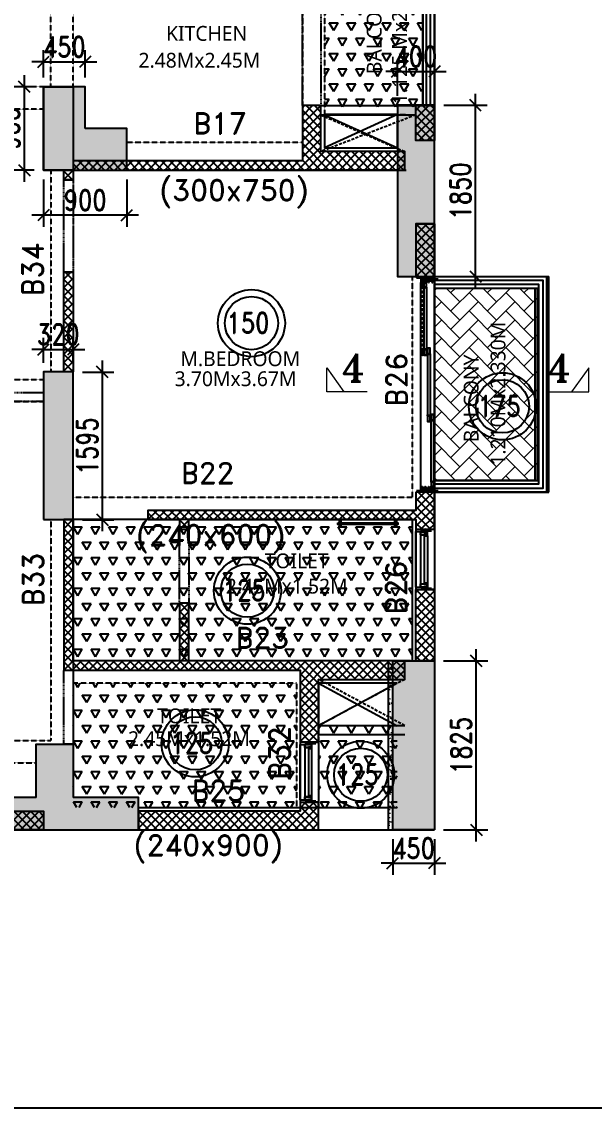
# Model space of a CAD drawing. Header units: millimetres. Extents: x 2061841 to 105821645, y -77612 to 48520811.
# Drawn here: x 105648121 to 105654303, y 48421234 to 48432969 of the extents above; entities that cross this region are included whole.
import ezdxf

# ---------------------------------------------------------------- set-up
doc = ezdxf.new("R2010")
doc.units = ezdxf.units.MM
doc.header["$LTSCALE"] = 10
doc.header["$MEASUREMENT"] = 0
doc.linetypes.add('$0$HIDDEN', pattern=[0.375, 0.25, -0.125])
doc.linetypes.add('HIDDEN2', pattern=[4.7625, 3.175, -1.5875])
for name, color, linetype in [('A-ANNO-LABL', 140, 'Continuous'), ('A-ELEV-HIDN', 54, 'HIDDEN2'), ('A-ELEV-LITE', 74, 'Continuous'), ('A-FLOR-HRAL', 200, 'Continuous'), ('A-GLAZ-FRAM', 74, 'Continuous'), ('A-WALL', 3, 'Continuous'), ('A-WALL-CILL', 140, 'Continuous'), ('A-WALL-FNSH', 8, 'Continuous'), ('A-WALL-PATT', 54, 'Continuous'), ('AP-SANR-FIXT', 74, 'Continuous'), ('AS-COLS', 2, 'Continuous'), ('S-BEAM', 4, 'Continuous'), ('S-BEAMNO.', 4, 'Continuous'), ('S-CUTOUT', 6, 'Continuous'), ('S-OPENING', 6, 'Continuous'), ('S-slab thk.', 2, 'Continuous'), ('S-Sunk', 8, 'Continuous'), ('xr_TDT02_Toilet_01_settingout$0$A-ELEV-FINE', 8, 'Continuous')]:
    doc.layers.add(name, color=color, linetype=linetype)
doc.layers.add('A-FIRE DOOR', color=1, linetype='Continuous', true_color=0xff0000)
for name, color, linetype, lineweight in [('S-Hatch Balcony', 8, 'Continuous', 5), ('S-STRCOL HATCH', 33, 'Continuous', 9), ('SEC-LINE', 1, 'Continuous', 15)]:
    doc.layers.add(name, color=color, linetype=linetype, lineweight=lineweight)
doc.styles.add('200', font='romand.shx', dxfattribs={"width": 0.8, "height": 225})
doc.styles.add('Lucida SU', font='l_10646.ttf')
doc.styles.add('RD', font='romand.shx', dxfattribs={"width": 0.9, "height": 225})
doc.styles.add('RT', font='romant.shx', dxfattribs={"height": 250})
doc.dimstyles.new('GR1', dxfattribs={"dimtxt": 225, "dimasz": 125, "dimexe": 125, "dimexo": 100, "dimgap": 50, "dimtad": 1, "dimdec": 0, "dimzin": 3, "dimdsep": 46, "dimtxsty": '200', "dimblk1": 'OBLIQUE', "dimblk2": 'OBLIQUE', "dimsah": 1, "dimcen": 0.0625, "dimdle": 125, "dimclrd": 3, "dimclre": 3, "dimclrt": 2, "dimadec": 0, "dimazin": 0, "dimtfac": 1, "dimtdec": 0, "dimtix": 1, "dimtmove": 0, "dimatfit": 3, "dimfxl": 1, "dimtolj": 1, "dimtzin": 0, "dimarcsym": 0})
pattern_1 = [(135, (101804621.886, 48122568.903), (-44.9012806, -44.9012806), []), (225, (101804621.886, 48122568.903), (44.9012806, -44.9012806), [])]
pattern_2 = [(60, (203071.95, 0), (-95.24999982, 164.97783931), [95.25, -95.25]), (120, (203071.95, 0), (-190.49999982, 1e-07), [95.25, -95.25]), (0, (203024.32, 82.49), (95.25, 164.9778392), [95.25, -95.25])]

# ---------------------------------------------------------------- blocks, each defined once
blk = doc.blocks.new('xr_TDT02_Toilet_01_settingout$0$i dont know')
at = {"layer": 'AP-SANR-FIXT', "ltscale": 0.2}
blk.add_lwpolyline([(19553, 3403), (20203, 3403), (20203, 3422), (19553, 3422)], close=True, dxfattribs=at)
at = {"layer": 'AP-SANR-FIXT', "ltscale": 0.2, "elevation": 0}
for points in [[(19568, 3434), (19588, 3434), (19588, 3368), (19568, 3368)], [(20188, 3434), (20168, 3434), (20168, 3368), (20188, 3368)]]:
    blk.add_lwpolyline(points, close=True, dxfattribs=at)
blk = doc.blocks.new('Win clip')
for points in [[(14, 1), (14, 9), (18, 9), (18, 8), (19, 8), (19, 9), (20, 9), (20, 10), (0, 10), (0, 0), (3, 0), (3, -1), (2, -1), (2, -2), (5, -2), (5, 0), (17, 0), (17, -1), (15, -1), (15, -2), (18, -2), (18, 1)], [(1, 9), (13, 9), (13, 1), (1, 1)]]:
    blk.add_lwpolyline(points, close=True)
at = {"layer": 'Defpoints'}
blk.add_line((28, 3), (22, 3), dxfattribs=at)
blk = doc.blocks.new('*U695')
at = {"color": 251}
for p, q in [((0, 88), (25, 88)), ((25, 88), (0, 38)), ((0, 88), (25, 38)), ((25, 38), (0, 38)), ((650, 88), (625, 88)), ((625, 88), (650, 38)), ((650, 88), (625, 38)), ((625, 38), (650, 38))]:
    blk.add_line(p, q, dxfattribs=at)
for p, q in [((60, 25), (590, 25)), ((70, 100), (590, 100)), ((70, 65), (590, 65))]:
    blk.add_line(p, q)
for points in [[(62, 70), (62, 67), (55, 67), (55, 85), (59, 85), (59, 84), (60, 84), (60, 88), (59, 88), (59, 87), (55, 87), (55, 99), (59, 99), (59, 97), (60, 97), (60, 100), (25, 100), (25, 25), (60, 25), (60, 65), (70, 65), (70, 70)], [(69, 69), (68, 69), (68, 70), (70, 70), (68, 70), (68, 69), (69, 69), (69, 67), (63, 67), (63, 69)], [(588, 70), (588, 67), (595, 67), (595, 85), (591, 85), (591, 84), (590, 84), (590, 88), (591, 88), (591, 87), (595, 87), (595, 99), (591, 99), (591, 97), (590, 97), (590, 100), (625, 100), (625, 25), (590, 25), (590, 65), (580, 65), (580, 70)], [(581, 69), (582, 69), (582, 70), (580, 70), (582, 70), (582, 69), (581, 69), (581, 67), (587, 67), (587, 69)]]:
    blk.add_lwpolyline(points)
for points in [[(59, 26), (26, 26), (26, 99), (54, 99), (54, 65), (59, 65)], [(65, 80), (65, 79), (63, 79), (65, 79), (65, 80), (62, 80)], [(585, 80), (585, 79), (587, 79), (585, 79), (585, 80), (588, 80)], [(591, 26), (624, 26), (624, 99), (596, 99), (596, 65), (591, 65)]]:
    blk.add_lwpolyline(points, close=True)
at = {"layer": 'A-WALL-CILL'}
blk.add_line((625, -25), (25, -25), dxfattribs=at)
blk.add_lwpolyline([(0, 145), (0, 175), (650, 175), (650, 145)], dxfattribs=at)
at = {"layer": 'A-WALL-FNSH'}
for p, q in [((15, 88), (15, 145)), ((635, 88), (635, 145)), ((25, -25), (25, 35)), ((625, -25), (625, 35))]:
    blk.add_line(p, q, dxfattribs=at)
at = {"rotation": 270}
blk.add_blockref('Win clip', (60, 100), dxfattribs=at)
at = {"xscale": -1, "rotation": 90}
blk.add_blockref('Win clip', (590, 100), dxfattribs=at)
blk = doc.blocks.new('Alframe Door 3T+W')
for p, q in [((35, 146), (0, 146)), ((0, 146), (0, 0)), ((1, 2), (1, 144)), ((1, 144), (16, 144)), ((16, 144), (16, 2)), ((18, 129), (18, 144)), ((18, 144), (35, 144)), ((34, 129), (18, 129)), ((18, 90), (18, 119)), ((18, 119), (34, 119)), ((35, 144), (35, 146)), ((0, 0), (35, 0)), ((16, 2), (1, 2)), ((34, 90), (18, 90)), ((18, 51), (18, 80)), ((18, 80), (34, 80)), ((34, 51), (18, 51)), ((18, 17), (18, 41)), ((18, 41), (34, 41)), ((35, 17), (18, 17)), ((18, 2), (18, 11)), ((18, 11), (35, 11)), ((35, 2), (18, 2)), ((35, 0), (35, 2))]:
    blk.add_line(p, q)
for centre, start, end in [((23, 124), 336, 24), ((23, 85), 336, 24), ((23, 46), 336, 24), ((23, 14), 346.3245, 13.6755)]:
    blk.add_arc(centre, 12.3, start, end)
blk = doc.blocks.new('Alframe Win shutter wmesh')
for points in [[(7, -46), (7, 0), (4, 0), (4, -1), (6, -1), (6, -13), (-6, -13), (-6, -1), (-4, -1), (-4, 0), (-8, 0), (-8, -50), (-1, -50), (-1, -48), (-2, -48), (-2, -49), (-6, -49), (-6, -46)], [(6, -14), (-6, -14), (-6, -45), (6, -45)]]:
    blk.add_lwpolyline(points, close=True)
blk = doc.blocks.new('Al frame Door shutter 1')
blk.add_lwpolyline([(8, -60), (15, -60), (15, 15), (8, 15), (8, 13), (13, 13), (13, 0), (-14, 0), (-14, 13), (-8, 13), (-8, 15), (-15, 15), (-15, -60), (-8, -60), (-8, -58), (-14, -58), (-14, -45), (13, -45), (13, -58), (8, -58), (8, -60)])
blk.add_lwpolyline([(-14, -44), (13, -44), (13, -2), (-14, -2)], close=True)
blk = doc.blocks.new('Al frame Door shutter 2')
for p, q in [((-8, 75), (-15, 75)), ((-14, 60), (-14, 73)), ((-14, 73), (-8, 73)), ((14, 60), (-14, 60)), ((14, 58), (-14, 58)), ((-14, 58), (-14, 2)), ((-14, 2), (14, 2)), ((-8, 73), (-8, 75)), ((15, 75), (8, 75)), ((8, 75), (8, 73)), ((8, 73), (14, 73)), ((14, 73), (14, 60)), ((14, 2), (14, 58)), ((15, 34), (15, 75)), ((15, 34), (19, 34)), ((19, 33), (15, 33)), ((21, 37), (19, 34)), ((22, 36), (19, 33)), ((22, 36), (21, 37))]:
    blk.add_line(p, q)
blk.add_lwpolyline([(-15, 75), (-15, 0), (15, 0), (15, 33)])
blk = doc.blocks.new('*U693')
for p, q in [((50, 179), (2275, 179)), ((124, 173), (764, 173)), ((124, 143), (764, 143)), ((1480, 133), (839, 133)), ((50, 33), (2266, 33)), ((1480, 103), (839, 103)), ((2201, 94), (1555, 94)), ((2201, 64), (1555, 64))]:
    blk.add_line(p, q)
at = {"linetype": 'HIDDEN2'}
for p, q in [((1526, 55), (2230, 55)), ((2226, 40), (1530, 40))]:
    blk.add_line(p, q, dxfattribs=at)
at = {"color": 251}
for points in [[(25, 81), (0, 81), (25, 131), (0, 131), (25, 81), (25, 131)], [(2300, 81), (2325, 81), (2300, 131), (2325, 131), (2300, 81), (2300, 131)]]:
    blk.add_lwpolyline(points, dxfattribs=at)
at = {"layer": 'A-WALL-FNSH'}
for p, q in [((20, 131), (20, 220)), ((2305, 131), (2305, 220)), ((15, 81), (15, -15)), ((2310, 81), (2310, -15))]:
    blk.add_line(p, q, dxfattribs=at)
blk.add_blockref('Alframe Door 3T+W', (25, 33))
at = {"xscale": -1}
for name, p, rotation in [('Al frame Door shutter 1', (64, 158), 90), ('Al frame Door shutter 2', (839, 158), 90), ('Al frame Door shutter 2', (764, 118), 270), ('Al frame Door shutter 2', (1555, 118), 90), ('Al frame Door shutter 2', (1480, 79), 270), ('Al frame Door shutter 1', (2261, 79), 270), ('Alframe Win shutter wmesh', (2276, 47), 270)]:
    blk.add_blockref(name, p, dxfattribs=dict(at, rotation=rotation))
blk.add_blockref('Alframe Door 3T+W', (2300, 33), dxfattribs=at)
at = {"rotation": 90.00000000000001}
blk.add_blockref('Alframe Win shutter wmesh', (1480, 47), dxfattribs=at)
blk = doc.blocks.new('*U700')
at = {"color": 251}
for p, q in [((0, 88), (25, 88)), ((25, 88), (0, 38)), ((0, 88), (25, 38)), ((25, 38), (0, 38)), ((650, 88), (625, 88)), ((625, 88), (650, 38)), ((650, 88), (625, 38)), ((625, 38), (650, 38))]:
    blk.add_line(p, q, dxfattribs=at)
for p, q in [((60, 25), (590, 25)), ((70, 100), (590, 100)), ((70, 65), (590, 65))]:
    blk.add_line(p, q)
for points in [[(62, 70), (62, 67), (55, 67), (55, 85), (59, 85), (59, 84), (60, 84), (60, 88), (59, 88), (59, 87), (55, 87), (55, 99), (59, 99), (59, 97), (60, 97), (60, 100), (25, 100), (25, 25), (60, 25), (60, 65), (70, 65), (70, 70)], [(69, 69), (68, 69), (68, 70), (70, 70), (68, 70), (68, 69), (69, 69), (69, 67), (63, 67), (63, 69)], [(588, 70), (588, 67), (595, 67), (595, 85), (591, 85), (591, 84), (590, 84), (590, 88), (591, 88), (591, 87), (595, 87), (595, 99), (591, 99), (591, 97), (590, 97), (590, 100), (625, 100), (625, 25), (590, 25), (590, 65), (580, 65), (580, 70)], [(581, 69), (582, 69), (582, 70), (580, 70), (582, 70), (582, 69), (581, 69), (581, 67), (587, 67), (587, 69)]]:
    blk.add_lwpolyline(points)
for points in [[(59, 26), (26, 26), (26, 99), (54, 99), (54, 65), (59, 65)], [(65, 80), (65, 79), (63, 79), (65, 79), (65, 80), (62, 80)], [(585, 80), (585, 79), (587, 79), (585, 79), (585, 80), (588, 80)], [(591, 26), (624, 26), (624, 99), (596, 99), (596, 65), (591, 65)]]:
    blk.add_lwpolyline(points, close=True)
at = {"layer": 'A-WALL-CILL'}
blk.add_line((625, -25), (25, -25), dxfattribs=at)
blk.add_lwpolyline([(0, 145), (0, 175), (650, 175), (650, 145)], dxfattribs=at)
at = {"layer": 'A-WALL-FNSH'}
for p, q in [((15, 88), (15, 145)), ((635, 88), (635, 145)), ((25, -25), (25, 35)), ((625, -25), (625, 35))]:
    blk.add_line(p, q, dxfattribs=at)
at = {"rotation": 270}
blk.add_blockref('Win clip', (60, 100), dxfattribs=at)
at = {"xscale": -1, "rotation": 90}
blk.add_blockref('Win clip', (590, 100), dxfattribs=at)
blk = doc.blocks.new('_Oblique')
at = {"color": 0, "linetype": 'ByBlock', "lineweight": -2}
blk.add_line((-0.5, -0.5), (0.5, 0.5), dxfattribs=at)
blk = doc.blocks.new('*D911')
at = {"layer": 'AS-COLS', "color": 3, "lineweight": -2, "transparency": 16777216}
for p, q in [((102885356, 48530381), (102885356, 48530676)), ((102885806, 48530381), (102885806, 48530676)), ((102885356, 48530551), (102885231, 48530551)), ((102885356, 48530551), (102885806, 48530551)), ((102885806, 48530551), (102885931, 48530551))]:
    blk.add_line(p, q, dxfattribs=at)
at = {"layer": 'Defpoints', "color": 0, "transparency": 16777216}
for p in [(102885806, 48530551), (102885356, 48530281), (102885806, 48530281)]:
    blk.add_point(p, dxfattribs=at)
at = {"layer": 'AS-COLS', "color": 3, "lineweight": -2, "transparency": 16777216, "xscale": 125, "yscale": 125, "zscale": 125}
blk.add_blockref('_Oblique', (102885356, 48530551), dxfattribs=at)
at = {"layer": 'AS-COLS', "color": 3, "lineweight": -2, "transparency": 16777216, "xscale": 125, "yscale": 125, "zscale": 125, "rotation": 180}
blk.add_blockref('_Oblique', (102885806, 48530551), dxfattribs=at)
at = {"layer": 'AS-COLS', "color": 2, "transparency": 16777216, "insert": (102885581, 48530713), "char_height": 225, "attachment_point": 5, "style": '200'}
blk.add_mtext('\\A1;450', dxfattribs=at)
blk = doc.blocks.new('*D912')
at = {"layer": 'AS-COLS', "color": 3, "lineweight": -2, "transparency": 16777216}
for p, q in [((102885149, 48529256), (102885149, 48530406)), ((102885256, 48530281), (102885024, 48530281)), ((102885256, 48529381), (102885024, 48529381))]:
    blk.add_line(p, q, dxfattribs=at)
at = {"layer": 'Defpoints', "color": 0, "transparency": 16777216}
for p in [(102885149, 48530281), (102885356, 48530281), (102885356, 48529381)]:
    blk.add_point(p, dxfattribs=at)
at = {"layer": 'AS-COLS', "color": 3, "lineweight": -2, "transparency": 16777216, "xscale": 125, "yscale": 125, "zscale": 125}
for p, rotation in [((102885149, 48530281), 90), ((102885149, 48529381), 270)]:
    blk.add_blockref('_Oblique', p, dxfattribs=dict(at, rotation=rotation))
at = {"layer": 'AS-COLS', "color": 2, "transparency": 16777216, "insert": (102884987, 48529831), "char_height": 225, "attachment_point": 5, "rotation": 90, "style": '200'}
blk.add_mtext('\\A1;900', dxfattribs=at)
blk = doc.blocks.new('*D913')
at = {"layer": 'AS-COLS', "color": 3, "lineweight": -2, "transparency": 16777216}
for p, q in [((102885356, 48529281), (102885356, 48528770)), ((102886256, 48529281), (102886256, 48528770)), ((102886381, 48528895), (102885231, 48528895))]:
    blk.add_line(p, q, dxfattribs=at)
at = {"layer": 'Defpoints', "color": 0, "transparency": 16777216}
for p in [(102885356, 48529381), (102886256, 48529381), (102885356, 48528895)]:
    blk.add_point(p, dxfattribs=at)
at = {"layer": 'AS-COLS', "color": 3, "lineweight": -2, "transparency": 16777216, "xscale": 125, "yscale": 125, "zscale": 125, "rotation": 180}
blk.add_blockref('_Oblique', (102885356, 48528895), dxfattribs=at)
at = {"layer": 'AS-COLS', "color": 3, "lineweight": -2, "transparency": 16777216, "xscale": 125, "yscale": 125, "zscale": 125}
blk.add_blockref('_Oblique', (102886256, 48528895), dxfattribs=at)
at = {"layer": 'AS-COLS', "color": 2, "transparency": 16777216, "insert": (102885806, 48529057), "char_height": 225, "attachment_point": 5, "style": '200'}
blk.add_mtext('\\A1;900', dxfattribs=at)
blk = doc.blocks.new('*D914')
at = {"layer": 'AS-COLS', "color": 3, "lineweight": -2, "transparency": 16777216}
for p, q in [((102885356, 48527301), (102885356, 48527569)), ((102885676, 48527301), (102885676, 48527569)), ((102885356, 48527444), (102885231, 48527444)), ((102885356, 48527444), (102885676, 48527444)), ((102885676, 48527444), (102885801, 48527444))]:
    blk.add_line(p, q, dxfattribs=at)
at = {"layer": 'Defpoints', "color": 0, "transparency": 16777216}
for p in [(102885676, 48527444), (102885356, 48527201), (102885676, 48527201)]:
    blk.add_point(p, dxfattribs=at)
at = {"layer": 'AS-COLS', "color": 3, "lineweight": -2, "transparency": 16777216, "xscale": 125, "yscale": 125, "zscale": 125}
blk.add_blockref('_Oblique', (102885356, 48527444), dxfattribs=at)
at = {"layer": 'AS-COLS', "color": 3, "lineweight": -2, "transparency": 16777216, "xscale": 125, "yscale": 125, "zscale": 125, "rotation": 180}
blk.add_blockref('_Oblique', (102885676, 48527444), dxfattribs=at)
at = {"layer": 'AS-COLS', "color": 2, "transparency": 16777216, "insert": (102885516, 48527607), "char_height": 225, "attachment_point": 5, "style": '200'}
blk.add_mtext('\\A1;320', dxfattribs=at)
blk = doc.blocks.new('*D915')
at = {"layer": 'AS-COLS', "color": 3, "lineweight": -2, "transparency": 16777216}
for p, q in [((102885991, 48527326), (102885991, 48525481)), ((102885776, 48527201), (102886116, 48527201)), ((102885776, 48525606), (102886116, 48525606))]:
    blk.add_line(p, q, dxfattribs=at)
at = {"layer": 'Defpoints', "color": 0, "transparency": 16777216}
for p in [(102885676, 48527201), (102885676, 48525606), (102885991, 48525606)]:
    blk.add_point(p, dxfattribs=at)
at = {"layer": 'AS-COLS', "color": 3, "lineweight": -2, "transparency": 16777216, "xscale": 125, "yscale": 125, "zscale": 125}
for p, rotation in [((102885991, 48527201), 90), ((102885991, 48525606), 270)]:
    blk.add_blockref('_Oblique', p, dxfattribs=dict(at, rotation=rotation))
at = {"layer": 'AS-COLS', "color": 2, "transparency": 16777216, "insert": (102885829, 48526404), "char_height": 225, "attachment_point": 5, "rotation": 90, "style": '200'}
blk.add_mtext('\\A1;1595', dxfattribs=at)
blk = doc.blocks.new('A$C21A8152F')
at = {"layer": 'SEC-LINE'}
for p, q in [((513, 311), (292, 3)), ((513, 3), (513, 311)), ((-7, 3), (513, 3))]:
    blk.add_line(p, q, dxfattribs=at)
blk = doc.blocks.new('*D991')
at = {"layer": 'AS-COLS', "color": 3, "lineweight": -2, "transparency": 16777216}
for p, q in [((102889126, 48522156), (102889126, 48521771)), ((102889576, 48522156), (102889576, 48521771)), ((102889126, 48521896), (102889001, 48521896)), ((102889126, 48521896), (102889576, 48521896)), ((102889576, 48521896), (102889701, 48521896))]:
    blk.add_line(p, q, dxfattribs=at)
at = {"layer": 'Defpoints', "color": 0, "transparency": 16777216}
for p in [(102889126, 48522256), (102889576, 48522256), (102889576, 48521896)]:
    blk.add_point(p, dxfattribs=at)
at = {"layer": 'AS-COLS', "color": 3, "lineweight": -2, "transparency": 16777216, "xscale": 125, "yscale": 125, "zscale": 125}
blk.add_blockref('_Oblique', (102889126, 48521896), dxfattribs=at)
at = {"layer": 'AS-COLS', "color": 3, "lineweight": -2, "transparency": 16777216, "xscale": 125, "yscale": 125, "zscale": 125, "rotation": 180}
blk.add_blockref('_Oblique', (102889576, 48521896), dxfattribs=at)
at = {"layer": 'AS-COLS', "color": 2, "transparency": 16777216, "insert": (102889351, 48522058), "char_height": 225, "attachment_point": 5, "style": '200'}
blk.add_mtext('\\A1;450', dxfattribs=at)
blk = doc.blocks.new('*D992')
at = {"layer": 'AS-COLS', "color": 3, "lineweight": -2, "transparency": 16777216}
for p, q in [((102890028, 48522131), (102890028, 48524206)), ((102889676, 48524081), (102890153, 48524081)), ((102889676, 48522256), (102890153, 48522256))]:
    blk.add_line(p, q, dxfattribs=at)
at = {"layer": 'Defpoints', "color": 0, "transparency": 16777216}
for p in [(102889576, 48524081), (102890028, 48524081), (102889576, 48522256)]:
    blk.add_point(p, dxfattribs=at)
at = {"layer": 'AS-COLS', "color": 3, "lineweight": -2, "transparency": 16777216, "xscale": 125, "yscale": 125, "zscale": 125}
for p, rotation in [((102890028, 48524081), 90), ((102890028, 48522256), 270)]:
    blk.add_blockref('_Oblique', p, dxfattribs=dict(at, rotation=rotation))
at = {"layer": 'AS-COLS', "color": 2, "transparency": 16777216, "insert": (102889865, 48523169), "char_height": 225, "attachment_point": 5, "rotation": 90, "style": '200'}
blk.add_mtext('\\A1;1825', dxfattribs=at)
blk = doc.blocks.new('*D993')
at = {"layer": 'AS-COLS', "color": 3, "lineweight": -2, "transparency": 16777216}
for p, q in [((102889177, 48530182), (102889177, 48530572)), ((102889577, 48530182), (102889577, 48530572)), ((102889177, 48530447), (102889052, 48530447)), ((102889177, 48530447), (102889577, 48530447)), ((102889577, 48530447), (102889702, 48530447))]:
    blk.add_line(p, q, dxfattribs=at)
at = {"layer": 'Defpoints', "color": 0, "transparency": 16777216}
for p in [(102889577, 48530447), (102889177, 48530082), (102889577, 48530082)]:
    blk.add_point(p, dxfattribs=at)
at = {"layer": 'AS-COLS', "color": 3, "lineweight": -2, "transparency": 16777216, "xscale": 125, "yscale": 125, "zscale": 125}
blk.add_blockref('_Oblique', (102889177, 48530447), dxfattribs=at)
at = {"layer": 'AS-COLS', "color": 3, "lineweight": -2, "transparency": 16777216, "xscale": 125, "yscale": 125, "zscale": 125, "rotation": 180}
blk.add_blockref('_Oblique', (102889577, 48530447), dxfattribs=at)
at = {"layer": 'AS-COLS', "color": 2, "transparency": 16777216, "insert": (102889377, 48530609), "char_height": 225, "attachment_point": 5, "style": '200'}
blk.add_mtext('\\A1;400', dxfattribs=at)
blk = doc.blocks.new('*D994')
at = {"layer": 'AS-COLS', "color": 3, "lineweight": -2, "transparency": 16777216}
for p, q in [((102890020, 48528107), (102890020, 48530207)), ((102889677, 48530082), (102890145, 48530082)), ((102889677, 48528232), (102890145, 48528232))]:
    blk.add_line(p, q, dxfattribs=at)
at = {"layer": 'Defpoints', "color": 0, "transparency": 16777216}
for p in [(102889577, 48530082), (102890020, 48530082), (102889577, 48528232)]:
    blk.add_point(p, dxfattribs=at)
at = {"layer": 'AS-COLS', "color": 3, "lineweight": -2, "transparency": 16777216, "xscale": 125, "yscale": 125, "zscale": 125}
for p, rotation in [((102890020, 48530082), 90), ((102890020, 48528232), 270)]:
    blk.add_blockref('_Oblique', p, dxfattribs=dict(at, rotation=rotation))
at = {"layer": 'AS-COLS', "color": 2, "transparency": 16777216, "insert": (102889858, 48529157), "char_height": 225, "attachment_point": 5, "rotation": 90, "style": '200'}
blk.add_mtext('\\A1;1850', dxfattribs=at)
blk = doc.blocks.new('TOWER-A TYPICAL FLOOR FRAMING PLAN N')
at = {"layer": 'A-WALL-PATT'}
h = blk.add_hatch(dxfattribs=at)
h.set_pattern_fill('ANSI37', color=8, scale=20, angle=90)
h.set_pattern_definition(pattern_1)
edge = h.paths.add_edge_path()
edge.add_line((102889255.8, 48529381.3), (102889255.8, 48529581.3))
edge.add_line((102889255.8, 48529581.3), (102888350.8, 48529581.3))
edge.add_line((102888350.8, 48529581.3), (102888350.8, 48530077.6))
edge.add_line((102888350.8, 48530077.6), (102888150.8, 48530077.6))
edge.add_line((102888150.8, 48530077.6), (102888150.8, 48529481.3))
edge.add_line((102888150.8, 48529481.3), (102885675.8, 48529481.3))
edge.add_line((102885675.8, 48529481.3), (102885675.8, 48529381.3))
edge.add_line((102885675.8, 48529381.3), (102889270.8, 48529381.3))
h = blk.add_hatch(dxfattribs=at)
h.set_pattern_fill('ANSI37', color=8, scale=20, angle=90)
h.set_pattern_definition(pattern_1)
h.paths.add_polyline_path([(102889375.8, 48530077.6), (102889575.8, 48530077.6), (102889575.8, 48529701.3), (102889375.8, 48529701.3), (102889375.8, 48530077.6)])
h = blk.add_hatch(dxfattribs=at)
h.set_pattern_fill('ANSI37', color=8, scale=20, angle=90)
h.set_pattern_definition(pattern_1)
h.paths.add_polyline_path([(102885575.8, 48529381.3), (102885675.8, 48529381.3), (102885675.8, 48529277.6), (102885575.8, 48529277.6), (102885575.8, 48529381.3)])
h = blk.add_hatch(dxfattribs=at)
h.set_pattern_fill('ANSI37', color=8, scale=20, angle=90)
h.set_pattern_definition(pattern_1)
h.paths.add_polyline_path([(102889375.8, 48528228), (102889575.8, 48528228), (102889575.8, 48528801.3), (102889375.8, 48528801.3), (102889375.8, 48528228)])
h = blk.add_hatch(dxfattribs=at)
h.set_pattern_fill('ANSI37', color=8, scale=20, angle=90)
h.set_pattern_definition(pattern_1)
h.paths.add_polyline_path([(102885575.8, 48528277.6), (102885675.8, 48528277.6), (102885675.8, 48527201.3), (102885575.8, 48527201.3), (102885575.8, 48528277.6)])
h = blk.add_hatch(dxfattribs=at)
h.set_pattern_fill('ANSI37', color=8, scale=20, angle=90)
h.set_pattern_definition(pattern_1)
h.paths.add_polyline_path([(102889375.8, 48525903), (102889375.8, 48525706.3), (102886480.8, 48525706.3), (102886480.8, 48525606.3), (102886825.8, 48525606.3), (102886825.8, 48525503), (102886925.8, 48525503), (102886925.8, 48525606.3), (102889375.8, 48525606.3), (102889375.8, 48525502), (102889575.8, 48525502), (102889576, 48525903), (102889375.8, 48525903)])
h = blk.add_hatch(dxfattribs=at)
h.set_pattern_fill('ANSI37', color=8, scale=20, angle=90)
h.set_pattern_definition(pattern_1)
h.paths.add_polyline_path([(102888125.8, 48523204.1), (102888325.8, 48523204.1), (102888325.8, 48523881.3), (102889255.8, 48523881.3), (102889255.8, 48524081.3), (102886925.8, 48524081.3), (102886925.8, 48524703), (102886825.8, 48524703), (102886825.8, 48524081.3), (102885675.8, 48524081.3), (102885675.8, 48525606.3), (102885575.8, 48525606.3), (102885575.8, 48523981.3), (102888125.8, 48523981.3)])
h.paths.add_polyline_path([(102888325.8, 48522554.1), (102888125.8, 48522554.1), (102888125.8, 48522456.3), (102886381.3, 48522456.3), (102886381.3, 48522256.3), (102888325.8, 48522256.3)])
h = blk.add_hatch(dxfattribs=at)
h.set_pattern_fill('ANSI37', color=8, scale=20, angle=90)
h.set_pattern_definition(pattern_1)
h.paths.add_polyline_path([(102889375.8, 48524852), (102889575.8, 48524852), (102889575.8, 48524081.3), (102889375.8, 48524081.3), (102889375.8, 48524852)])
h = blk.add_hatch(dxfattribs=at)
h.set_pattern_fill('ANSI37', color=8, scale=20, angle=90)
h.set_pattern_definition(pattern_1)
h.paths.add_polyline_path([(102883805.8, 48523181.3), (102884005.8, 48523181.3), (102884005.8, 48522456.3), (102885355.8, 48522456.3), (102885355.8, 48522256.1), (102883805.8, 48522256.3), (102883805.8, 48522981.3), (102883715.3, 48522981.3), (102883715.3, 48523181.3), (102883805.8, 48523181.3)])
at = {"layer": 'S-Hatch Balcony'}
h = blk.add_hatch(dxfattribs=at)
h.set_pattern_fill('AR-HBONE', color=256, scale=35, style=0)
h.set_pattern_definition([(45, (102319791.55, 48829587.81), (2e-14, 197.9899), [420, -140]), (135, (102319890.55, 48829686.8), (2e-14, 197.9899), [420, -140])])
h.paths.add_polyline_path([(102889574.5, 48528108), (102890679.8, 48528108), (102890679.8, 48526028), (102889574.5, 48526028)])
at = {"layer": 'S-STRCOL HATCH'}
h = blk.add_hatch(color=256, dxfattribs=at)
h.dxf.hatch_style = 1
h.paths.add_polyline_path([(102885675.8, 48529381.3), (102885355.8, 48529381.3), (102885355.8, 48530282), (102885675.8, 48530282)])
h = blk.add_hatch(color=256, dxfattribs=at)
h.dxf.hatch_style = 1
h.paths.add_polyline_path([(102885805.8, 48529830.7), (102885805.8, 48530280.7), (102885355.8, 48530280.7), (102885355.8, 48529380.7), (102886255.8, 48529380.7), (102886255.8, 48529830.7), (102885805.8, 48529830.7)])
h = blk.add_hatch(color=256, dxfattribs=at)
h.dxf.hatch_style = 1
h.paths.add_polyline_path([(102889576.7, 48528232.4), (102889576.8, 48530082), (102889176.8, 48530082), (102889176.7, 48528232.4)])
h = blk.add_hatch(color=256, dxfattribs=at)
h.dxf.hatch_style = 1
h.paths.add_polyline_path([(102885355.8, 48525607), (102885675.8, 48525607), (102885675.8, 48527201.3), (102885355.8, 48527201.3)])
h = blk.add_hatch(dxfattribs=at)
h.set_pattern_fill('AR-CONC', color=3)
h.set_pattern_definition([(50, (203201.95, 0), (182.184669, -15.93908554), [19.05, -209.55]), (355, (203201.95, 0), (-35.24342142, 191.05684524), [15.24, -167.64058417]), (100.4514447, (203217.13, -1.33), (146.9412471, 175.1177519), [16.1900088, -178.0902446]), (46.1842, (203201.95, 50.8), (271.0790409, -42.04232793), [28.575, -314.325]), (96.6355576, (203224.54, 47.3), (237.40413405, 247.4261246), [24.28502314, -267.13560816]), (351.18415117, (203201.95, 50.8), (237.40413406, 247.4261246), [22.8599671, -251.4597319]), (21, (203227.35, 38.1), (151.61439127, -102.26519819), [19.05, -209.55]), (326, (203227.35, 38.1), (61.80202835, 184.18796612), [15.24, -167.64]), (71.451445, (203239.98, 29.58), (213.41641928, 81.92276889), [16.1900088, -178.0899376]), (37.5, (203201.95, 0), (3.08860325, 84.555038873), [0, -165.608, 0, -170.18, 0, -168.275]), (7.5, (203201.95, 0), (66.81966251, 100.18057482), [0, -97.028, 0, -161.798, 0, -64.135]), (327.5, (203145.306, 0), (135.590595167, -5.728743993), [0, -63.5, 0, -198.12, 0, -262.89]), (317.5, (203119.91, 0), (148.12918139, 25.42649103), [0, -82.55, 0, -131.572, 0, -186.69])])
h.paths.add_polyline_path([(102889075.8, 48524081.3), (102889075.8, 48522256.3), (102889125.8, 48522256.3), (102889125.8, 48524081.3), (102889075.8, 48524081.3)])
h = blk.add_hatch(color=256, dxfattribs=at)
h.dxf.hatch_style = 1
h.paths.add_polyline_path([(102889575.8, 48522257), (102889125.8, 48522256.3), (102889125.8, 48524081.3), (102889575.8, 48524082)])
h = blk.add_hatch(color=256, dxfattribs=at)
h.dxf.hatch_style = 1
h.paths.add_polyline_path([(102885675.8, 48522606.3), (102885275.8, 48522606.3), (102885275.8, 48523182), (102885675.8, 48523182)])
h = blk.add_hatch(color=256, dxfattribs=at)
h.dxf.hatch_style = 1
h.paths.add_polyline_path([(102886382.3, 48522606.3), (102886382.3, 48522256.3), (102883805.8, 48522256.3), (102883805.8, 48522606.3), (102886382.3, 48522606.3)])
at = {"layer": 'S-Sunk'}
h = blk.add_hatch(dxfattribs=at)
h.set_pattern_fill('TRIANG', color=8, scale=20, style=0)
h.set_pattern_definition(pattern_2)
h.paths.add_polyline_path([(102888550.8, 48531976.3), (102889450.8, 48531976.3), (102889450.8, 48530077.6), (102889255.8, 48529977.6), (102889176.8, 48529981.3), (102888390.8, 48529977.6), (102888390.8, 48531450.7), (102888550.8, 48531450.7)])
h = blk.add_hatch(dxfattribs=at)
h.set_pattern_fill('TRIANG', color=8, scale=20, style=0)
h.set_pattern_definition(pattern_2)
h.paths.add_polyline_path([(102885675.8, 48525606.3), (102889336.8, 48525606.3), (102889336.8, 48524081.3), (102885675.8, 48524081.3)])
h = blk.add_hatch(dxfattribs=at)
h.set_pattern_fill('TRIANG', color=8, scale=20, style=0)
h.set_pattern_definition(pattern_2)
h.paths.add_polyline_path([(102885675.8, 48523841.2), (102888085.8, 48523841.2), (102888085.8, 48522496.3), (102885675.8, 48522496.3)])
h = blk.add_hatch(dxfattribs=at)
h.set_pattern_fill('TRIANG', color=8, scale=20, style=0)
h.set_pattern_definition(pattern_2)
h.paths.add_polyline_path([(102888325.8, 48523381.3), (102889175.8, 48523381.3), (102889175.8, 48522496.3), (102888325.8, 48522496.3)])
at = {"layer": 'A-ELEV-HIDN'}
for p, q in [((102889255.8, 48523881.3, 0), (102888325.8, 48523381.3)), ((102889255.8, 48523381.3, 0), (102888325.8, 48523881.3))]:
    blk.add_line(p, q, dxfattribs=at)
at = {"layer": 'A-ELEV-HIDN', "ltscale": 0.3}
for points in [[(102888350.8, 48530077.6), (102888150.8, 48530077.6), (102888150.8, 48531277.6), (102888350.8, 48531277.6)], [(102885575.8, 48529277.6), (102885675.8, 48529277.6), (102885675.8, 48528277.6), (102885575.8, 48528277.6)], [(102884355.8, 48526981.3), (102885355.8, 48526981.3), (102885355.8, 48526881.3), (102884355.8, 48526881.3)], [(102886825.8, 48525503), (102886925.8, 48525503), (102886925.8, 48524703), (102886825.8, 48524703)], [(102885575.8, 48523981.3), (102885675.8, 48523981.3), (102885675.8, 48523181.3), (102885575.8, 48523181.3)]]:
    blk.add_lwpolyline(points, close=True, dxfattribs=at)
at = {"layer": 'A-ELEV-HIDN'}
for points in [[(102888350.8, 48529977.6), (102889255.8, 48529581.3)], [(102889375.8, 48529977.6), (102888350.8, 48529581.3)]]:
    blk.add_lwpolyline(points, dxfattribs=at)
at = {"layer": 'A-ELEV-LITE'}
for p, q in [((102888350.8, 48530077.6), (102889450.8, 48530077.6, 0)), ((102888350.8, 48529977.6), (102889375.8, 48529977.6)), ((102889255.8, 48523381.3, 0), (102888325.8, 48523381.3)), ((102889255.8, 48523281.3, 0), (102888325.8, 48523281.3))]:
    blk.add_line(p, q, dxfattribs=at)
at = {"layer": 'A-FIRE DOOR'}
blk.add_lwpolyline([(102861231.6, 48553234.4), (102910307.4, 48553234.4), (102910307.4, 48519249.1), (102861231.6, 48519249.1)], close=True, dxfattribs=at)
at = {"layer": 'A-FLOR-HRAL', "color": 252}
for points in [[(102889575.8, 48530077.6), (102889575.8, 48532101.3), (102888350.8, 48532101.3)], [(102889535.8, 48530077.6), (102889535.8, 48532061.3), (102888350.8, 48532061.3)], [(102889490.8, 48530077.6), (102889490.8, 48532016.3), (102888350.8, 48532016.3)], [(102889450.8, 48530077.6), (102889450.8, 48531976.3), (102888350.8, 48531976.3)]]:
    blk.add_lwpolyline(points, dxfattribs=at)
at = {"layer": 'A-FLOR-HRAL', "color": 252, "elevation": 0}
for points in [[(102889575.8, 48528233), (102890785.8, 48528233), (102890785.8, 48525903), (102889575.8, 48525903)], [(102889575.8, 48528193), (102890745.8, 48528193), (102890745.8, 48525943), (102889575.8, 48525943)], [(102889575.8, 48528148), (102890700.8, 48528148), (102890700.8, 48525988), (102889575.8, 48525988)], [(102889575.8, 48528108), (102890660.8, 48528108), (102890660.8, 48526028), (102889575.8, 48526028)]]:
    blk.add_lwpolyline(points, dxfattribs=at)
at = {"layer": 'A-WALL', "color": 8}
for p, q in [((102889575.8, 48530077.6, 0), (102889575.9, 48530077.6, 0)), ((102889375.8, 48528801.3, 0), (102889375.8, 48528228)), ((102889375.8, 48528801.3, 0), (102889575.8, 48528801.3, 0)), ((102889575.8, 48528801.3, 0), (102889575.9, 48528228)), ((102889375.8, 48525502), (102889375.8, 48524852)), ((102889375.8, 48525477), (102889375.8, 48524877, 0)), ((102889375.8, 48524081.3, 0), (102889575.8, 48524081.3, 0)), ((102885675.8, 48523181.3, 0), (102885575.8, 48523181.3, 0)), ((102888325.8, 48523204.1), (102888125.8, 48523204.1)), ((102888125.8, 48523204.1), (102888125.9, 48522554.1)), ((102888125.8, 48522554.1), (102888325.9, 48522554.1))]:
    blk.add_line(p, q, dxfattribs=at)
at = {"layer": 'A-WALL', "color": 8, "elevation": 0}
blk.add_lwpolyline([(102889255.8, 48529381.3), (102889255.8, 48529581.3), (102888350.8, 48529581.3), (102888350.8, 48530077.6), (102888150.8, 48530077.6), (102888150.8, 48529481.3), (102885675.8, 48529481.3), (102885675.8, 48529381.3), (102889270.8, 48529381.3)], dxfattribs=at)
at = {"layer": 'A-WALL', "color": 8}
for points in [[(102889375.8, 48530077.6), (102889575.8, 48530077.6), (102889575.8, 48529701.3), (102889375.8, 48529701.3)], [(102885575.8, 48529381.3), (102885675.8, 48529381.3), (102885675.8, 48529277.6), (102885575.8, 48529277.6)], [(102889375.8, 48528228), (102889575.8, 48528228), (102889575.8, 48528801.3), (102889375.8, 48528801.3)], [(102885575.8, 48528277.6), (102885675.8, 48528277.6), (102885675.8, 48527201.3), (102885575.8, 48527201.3)], [(102889375.8, 48525903), (102889375.8, 48525706.3), (102886480.8, 48525706.3), (102886480.8, 48525606.3), (102886825.8, 48525606.3), (102886825.8, 48525503), (102886925.8, 48525503), (102886925.8, 48525606.3), (102889375.8, 48525606.3), (102889375.8, 48525502), (102889575.8, 48525502), (102889576, 48525903)], [(102889375.8, 48524852), (102889575.8, 48524852), (102889575.8, 48524081.3), (102889375.8, 48524081.3)]]:
    blk.add_lwpolyline(points, close=True, dxfattribs=at)
for points in [[(102888325.8, 48523204.1), (102888325.8, 48523881.3), (102889255.8, 48523881.3), (102889255.8, 48524081.3), (102886925.8, 48524081.3), (102886925.8, 48524703), (102886825.8, 48524703), (102886825.8, 48524081.3), (102885675.8, 48524081.3), (102885675.8, 48525606.3), (102885575.8, 48525606.3), (102885575.8, 48523981.3), (102888125.8, 48523981.3), (102888125.8, 48523204.1)], [(102888125.8, 48522554.1), (102888125.8, 48522456.3), (102886381.3, 48522456.3), (102886381.3, 48522256.3), (102888325.8, 48522256.3), (102888325.8, 48522554.1)]]:
    blk.add_lwpolyline(points, dxfattribs=at)
at = {"layer": 'A-WALL', "color": 8, "elevation": 0}
blk.add_lwpolyline([(102883805.8, 48523181.3), (102884005.8, 48523181.3), (102884005.8, 48522456.3), (102885355.8, 48522456.3), (102885355.8, 48522256.1), (102883805.8, 48522256.3), (102883805.8, 48522981.3), (102883715.3, 48522981.3), (102883715.3, 48523181.3)], close=True, dxfattribs=at)
at = {"layer": 'AS-COLS'}
blk.add_lwpolyline([(102885675.8, 48529381.3), (102885355.8, 48529381.3), (102885355.8, 48530281.3), (102885675.8, 48530281.3)], close=True, dxfattribs=at)
at = {"layer": 'AS-COLS', "color": 1}
for points in [[(102885805.8, 48529830.7), (102885805.8, 48530280.7), (102885355.8, 48530280.7), (102885355.8, 48529380.7), (102886255.8, 48529380.7), (102886255.8, 48529830.7)], [(102885355.8, 48525606.3), (102885675.8, 48525606.3), (102885675.8, 48527201.3), (102885355.8, 48527201.3)]]:
    blk.add_lwpolyline(points, close=True, dxfattribs=at)
at = {"layer": 'AS-COLS', "color": 1, "elevation": 0}
for points in [[(102889576.7, 48528232.4), (102889576.8, 48530082), (102889176.8, 48530082), (102889176.7, 48528232.4)], [(102889075.8, 48522256.3), (102889125.8, 48522256.3), (102889125.8, 48524081.3), (102889075.8, 48524081.3)], [(102889575.8, 48522256.3), (102889125.8, 48522256.3), (102889125.8, 48524081.3), (102889575.8, 48524081.3)]]:
    blk.add_lwpolyline(points, close=True, dxfattribs=at)
at = {"layer": 'AS-COLS', "color": 1}
blk.add_lwpolyline([(102885275.8, 48522606.1), (102885275.8, 48523181.3), (102885675.8, 48523181.3), (102885675.8, 48522606.1)], dxfattribs=at)
at = {"layer": 'AS-COLS', "color": 1, "elevation": 0}
blk.add_lwpolyline([(102885275.8, 48522606.1), (102883805.8, 48522606.1), (102883805.8, 48522256.1), (102886381.3, 48522256.1), (102886381.3, 48522606.1), (102885675.8, 48522606.1)], dxfattribs=at)
at = {"layer": 'S-BEAM'}
for p, q in [((102889575.8, 48532101.3), (102889575.8, 48530077.6, 0)), ((102889450.8, 48531976.3), (102889450.8, 48530077.6, 0)), ((102889576.8, 48528233, 0), (102889576.8, 48524081.3, 0)), ((102889576.8, 48528233, 0), (102890812.8, 48528233, 0)), ((102890812.8, 48525903, 0), (102890812.8, 48528233, 0)), ((102889576.8, 48528108, 0), (102890687.8, 48528108, 0)), ((102890687.8, 48526028, 0), (102890687.8, 48528108, 0)), ((102889576.8, 48526028, 0), (102890687.8, 48526028, 0)), ((102889576.8, 48525903, 0), (102890812.8, 48525903, 0)), ((102885675.8, 48525606.9, 0), (102885675.8, 48524081.2, 0)), ((102889336.8, 48525606.3, 0), (102885675.8, 48525606.3, 0)), ((102889336.8, 48525606.3, 0), (102889336.8, 48524081.3, 0)), ((102885675.8, 48524081.2, 0), (102885675.8, 48523181.3, 0)), ((102889175.8, 48523841.2, 0), (102888325.8, 48523841.2, 0)), ((102888325.8, 48523841.2), (102888325.8, 48523381.3)), ((102889175.8, 48523381.3, 0), (102888325.8, 48523381.3, 0)), ((102886382.5, 48522496.3, 0), (102888265.8, 48522496.3, 0)), ((102888265.8, 48522496.3, 0), (102889175.8, 48522496.3, 0)), ((102886386.9, 48522256.3, 0), (102889575.8, 48522256.3, 0))]:
    blk.add_line(p, q, dxfattribs=at)
at = {"layer": 'S-BEAM', "linetype": '$0$HIDDEN'}
for p, q in [((102885435.8, 48530281.3), (102885435.8, 48531791.3)), ((102885675.8, 48530281.3), (102885675.8, 48531791.3)), ((102888150.8, 48531450.7), (102888150.8, 48529621.3)), ((102888390.8, 48531450.7), (102888390.8, 48529638.7)), ((102885355.8, 48530281.3, 0), (102883785.8, 48530281.3, 0)), ((102885355.8, 48530041.3, 0), (102881400.8, 48530041.3, 0)), ((102888143.6, 48529680.8), (102886248.6, 48529680.8)), ((102885435.8, 48529380.9, 0), (102885435.8, 48527201.3, 0)), ((102885675.8, 48529380.9, 0), (102885675.8, 48527201.3, 0)), ((102889176.8, 48529381.3), (102886255.8, 48529381.3)), ((102889336.8, 48528232.4, 0), (102889336.8, 48525846.3, 0)), ((102881400.8, 48527121.3), (102885355.8, 48527121.3)), ((102882525.8, 48526881.3), (102885355.8, 48526881.3)), ((102889336.8, 48525846.3, 0), (102885675.8, 48525846.3, 0)), ((102885435.8, 48525609.5, 0), (102885435.8, 48523221.2, 0)), ((102889337.6, 48524081.3, 0), (102885675.8, 48524081.2, 0)), ((102888085.8, 48523841.2, 0), (102885675.8, 48523841.2, 0)), ((102888085.8, 48523841.2), (102888085.8, 48522496.3)), ((102888325.8, 48523381.3), (102888325.8, 48522496.3)), ((102882525.8, 48523221.2, 0), (102885435.8, 48523221.2, 0)), ((102884050.5, 48522981.2, 0), (102885278.6, 48522981.2, 0))]:
    blk.add_line(p, q, dxfattribs=at)
at = {"layer": 'S-BEAM', "elevation": 0}
blk.add_lwpolyline([(102889176.8, 48529981.3), (102888390.8, 48529981.3), (102888390.8, 48529621.3), (102889176.8, 48529621.3)], close=True, dxfattribs=at)
at = {"layer": 'S-CUTOUT'}
for p, q in [((102889176.8, 48529981.3, 0), (102888390.8, 48529621.3)), ((102888390.8, 48529977.6, 0), (102889176.8, 48529621.3, 0)), ((102889175.8, 48523841.2, 0), (102888325.8, 48523381.3, 0)), ((102888325.8, 48523841.2, 0), (102889175.8, 48523381.3, 0))]:
    blk.add_line(p, q, dxfattribs=at)
at = {"layer": 'S-slab thk.'}
for centre, radius in [((102887601, 48527728.9, 0), 362.3), ((102887601, 48527728.9, 0), 287.3), ((102890311, 48526830.5, 0), 362.3), ((102890311, 48526830.5, 0), 287.3), ((102887557.9, 48524839.2, 0), 362.3), ((102887557.9, 48524839.2, 0), 287.3), ((102886993.5, 48523190.2, 0), 362.3), ((102886993.5, 48523190.2, 0), 287.3), ((102888780.9, 48522851.4, 0), 362.3), ((102888780.9, 48522851.4, 0), 287.3)]:
    blk.add_circle(centre, radius, dxfattribs=at)
at = {"layer": 'A-GLAZ-FRAM', "color": 252, "xscale": -1, "rotation": 270}
blk.add_blockref('*U693', (102889398, 48525903, 0), dxfattribs=at)
at = {"layer": 'A-GLAZ-FRAM', "color": 252, "rotation": 270.0031850087354}
for name, p in [('*U695', (102889400.8, 48525502, 0)), ('*U700', (102888150.7, 48523204.1))]:
    blk.add_blockref(name, p, dxfattribs=at)
at = {"layer": 'SEC-LINE', "yscale": 0.8399999998509884, "zscale": 0.8399999998509884}
for p, xscale in [((102888844.8, 48526985.4, 0), -0.8399999998509884), ((102890811.4, 48526985.4, 0), 0.8399999998509884)]:
    blk.add_blockref('A$C21A8152F', p, dxfattribs=dict(at, xscale=xscale))
at = {"layer": 'xr_TDT02_Toilet_01_settingout$0$A-ELEV-FINE', "linetype": 'Continuous', "xscale": -1, "rotation": 180}
blk.add_blockref('xr_TDT02_Toilet_01_settingout$0$i dont know', (102868979.9, 48528974.7), dxfattribs=at)
at = {"layer": 'A-ANNO-LABL', "color": 252, "style": 'Lucida SU'}
for s, p in [('1.125 Mx2.025M', (102889280, 48530095.1, 0)), ('BALCONY', (102889005.8, 48530418.1, 0)), ('1.210Mx2.330M', (102890343.1, 48526189.7, 207.4)), ('BALCONY', (102890053.3, 48526441.7, 207.4))]:
    blk.add_text(s, height=160, rotation=90, dxfattribs=at).set_placement(p)
for s, p in [('KITCHEN', (102886679.6, 48530778.3, 207.4)), ('2.48Mx2.45M', (102886381.4, 48530488.2, 207.4)), ('M.BEDROOM', (102886834.1, 48527264.4, 207.4)), ('3.70Mx3.67M', (102886771.8, 48527048.2, 207.4)), ('TOILET', (102887744.3, 48525081.1, 0)), ('2.45Mx1.52M', (102887323.8, 48524808.1, 207.4)), ('TOILET', (102886582.8, 48523407, 207.4)), ('2.45Mx1.52M', (102886267.9, 48523160.5, 207.4))]:
    blk.add_text(s, height=160, dxfattribs=at).set_placement(p)
at = {"layer": 'S-BEAMNO.', "color": 4, "style": 'RD'}
for s, rotation, p in [('B17', 359.99972, (102886972, 48529773.5)), ('B34', 90.00028, (102885350.8, 48528019.4, 0)), ('B26', 90.00028, (102889280.4, 48526828.2, 0)), ('B22', 359.99972, (102886838.2, 48525996.8, 0)), ('B33', 90.00028, (102885356.4, 48524672, 0)), ('B26', 90.00028, (102889275.4, 48524582.3, 0)), ('B23', 359.99972, (102887428.4, 48524217.4, 0)), ('B32', 90.00028, (102888018.8, 48522799.1)), ('B25', 359.99972, (102886953.2, 48522566, 0))]:
    blk.add_text(s, height=225, rotation=rotation, dxfattribs=at).set_placement(p)
at = {"layer": 'S-BEAMNO.', "color": 2, "style": 'RD'}
for s, p in [('(300x750)', (102886611.5, 48529051.9, 0)), ('(240x600)', (102886359.7, 48525325.5, 0)), ('(240x900)', (102886333.6, 48521978.4, 0))]:
    blk.add_text(s, height=225, rotation=359.99972, dxfattribs=at).set_placement(p)
at = {"layer": 'S-slab thk.', "style": 'RD', "width": 0.8}
for s, p in [('150', (102887332.4, 48527620.1, 0)), ('175', (102890045.7, 48526721.7, 0)), ('125', (102887289.3, 48524730.4, 0)), ('125', (102886724.9, 48523081.4, 0)), ('125', (102888512.3, 48522742.6, 0))]:
    blk.add_text(s, height=225, rotation=359.99972, dxfattribs=at).set_placement(p)
at = {"layer": 'SEC-LINE', "style": 'RT'}
for p in [(102888573.3, 48527096.7, 0), (102890797.2, 48527096.7, 0)]:
    blk.add_text('4', height=300, dxfattribs=at).set_placement(p)
at = {"layer": 'AS-COLS', "color": 6}
for base, p1, p2, picture, middle in [((102885805.8, 48530550.8), (102885355.8, 48530280.7), (102885805.8, 48530280.7), '*D911', (102885580.8, 48530713.3)), ((102885355.8, 48528894.6), (102886255.8, 48529380.7), (102885355.8, 48529380.7), '*D913', (102885805.8, 48529057.1)), ((102885675.8, 48527444.4), (102885355.8, 48527201.3), (102885675.8, 48527201.3), '*D914', (102885515.8, 48527606.9))]:
    dim = blk.add_linear_dim(base=base, p1=p1, p2=p2, dimstyle='GR1', dxfattribs=at)
    dim.commit()
    dim.dimension.update_dxf_attribs({"geometry": picture, "text_midpoint": middle})
for base, p1, p2, angle, picture, middle in [((102889576.8, 48530446.9), (102889176.8, 48530082), (102889576.8, 48530082), 180, '*D993', (102889376.8, 48530609.4)), ((102885149.1, 48530280.7), (102885355.8, 48529380.7), (102885355.8, 48530280.7), 90, '*D912', (102884986.6, 48529830.7)), ((102890020.2, 48530082, 0), (102889576.7, 48528232.4, 0), (102889576.8, 48530082, 0), 90, '*D994', (102889857.7, 48529157.2, 0)), ((102885991.5, 48525606.3), (102885675.8, 48527201.3), (102885675.8, 48525606.3), 90, '*D915', (102885829, 48526403.8)), ((102890027.9, 48524081.3, 0), (102889575.8, 48522256.3, 0), (102889575.8, 48524081.3, 0), 90, '*D992', (102889865.4, 48523168.8, 0)), ((102889575.8, 48521895.9, 0), (102889125.8, 48522256.3, 0), (102889575.8, 48522256.3, 0), 180, '*D991', (102889350.8, 48522058.4, 0))]:
    dim = blk.add_linear_dim(base=base, p1=p1, p2=p2, angle=angle, dimstyle='GR1', dxfattribs=at)
    dim.commit()
    dim.dimension.update_dxf_attribs({"geometry": picture, "text_midpoint": middle})

msp = doc.modelspace()

# ---------------------------------------------------------------- block references
at = {"layer": 'S-OPENING'}
msp.add_blockref('TOWER-A TYPICAL FLOOR FRAMING PLAN N', (2763000.3, -98014.7), dxfattribs=at)

doc.saveas('drawing.dxf')
